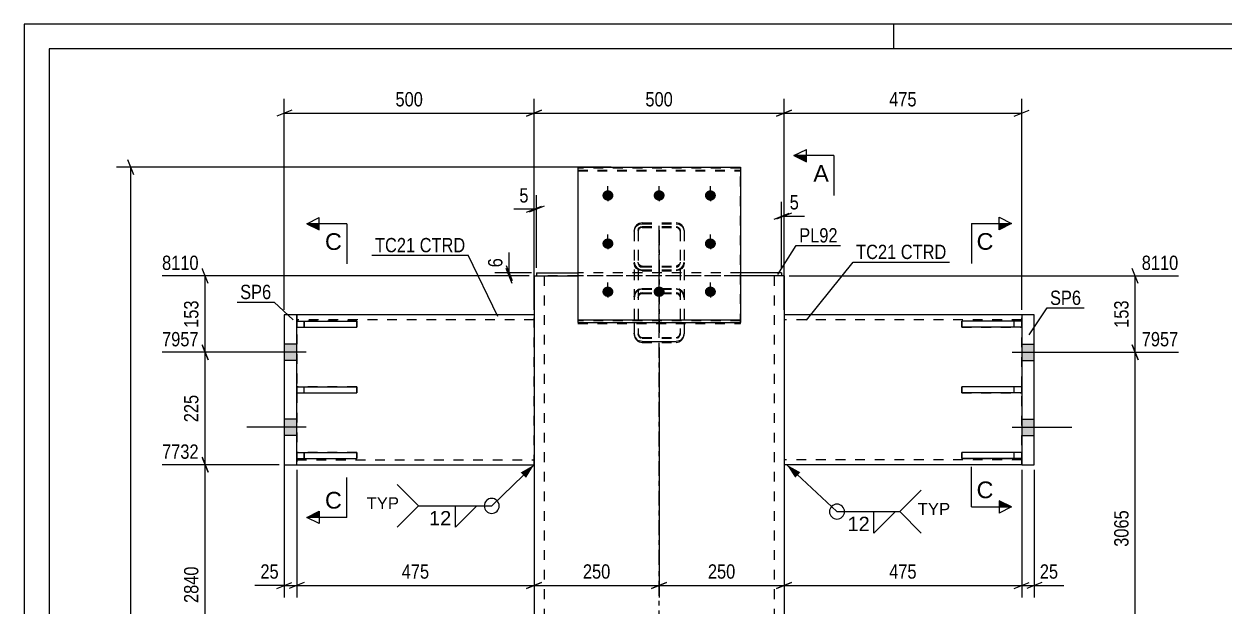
# Model space of a CAD drawing. Header units: millimetres. Extents: x -127 to 467, y -181 to 239.
# Drawn here: x -127 to 113.2, y 122.5 to 239.2 of the extents above; entities that cross this region are included whole.
import ezdxf

# ---------------------------------------------------------------- set-up
doc = ezdxf.new("R2010")
doc.units = ezdxf.units.MM
doc.linetypes.add('DXK_LINE_DOT2', pattern=[3.9198, 1.9599, -1.9599])
doc.linetypes.add('DXK_LINE_DOT3', pattern=[5.9187, 2.979, -0.9799, 0.9799, -0.9799])
doc.styles.add('Arial', font='arial.ttf', dxfattribs={"height": 0.2})
doc.styles.add('Arial Narrow', font='ARIALN.TTF', dxfattribs={"height": 0.2})

# ---------------------------------------------------------------- blocks, each defined once
blk = doc.blocks.new('Unknown-284876527-1134')
at = {"color": 5, "linetype": 'Continuous'}
for p, q in [((466.97, 239.2), (-127.03, 239.2)), ((-127.03, 239.2), (-127.03, -180.8)), ((46.97, 234.2), (46.97, 239.2)), ((461.97, 234.2), (-122.03, 234.2)), ((-122.03, 234.2), (-122.03, -175.8))]:
    blk.add_line(p, q, dxfattribs=at)
blk = doc.blocks.new('Part-284876527-2732 - 2658')
at = {"color": 2, "linetype": 'Continuous'}
for p, q in [((72.53, 181), (72.53, 151)), ((75.03, 181), (72.53, 181)), ((75.03, 151), (75.03, 181)), ((72.53, 151), (75.03, 151))]:
    blk.add_line(p, q, dxfattribs=at)
blk = doc.blocks.new('Part-284876527-2672 - 2658')
at = {"color": 7, "linetype": 'DXK_LINE_DOT3'}
for p, q in [((0, 131), (0, 198.78)), ((0, 36), (0, 130))]:
    blk.add_line(p, q, dxfattribs=at)
at = {"color": 2, "linetype": 'Continuous'}
for p, q in [((-25, 188.78), (-25, 131)), ((-25, 188.78), (-24.5, 188.78)), ((-22.82, 188.78), (-16.25, 188.78)), ((22.82, 188.78), (16.25, 188.78)), ((25, 188.78), (24.5, 188.78)), ((25, 188.78), (25, 131)), ((-25, 130), (-25, 36)), ((25, 130), (25, 36))]:
    blk.add_line(p, q, dxfattribs=at)
at = {"color": 7, "linetype": 'DXK_LINE_DOT2'}
for p, q in [((-24.5, 188.78), (-22.85, 188.78)), ((-23.83, 188.78), (-22.82, 188.78)), ((-23, 188.78), (-23, 131)), ((-22.85, 188.78), (-22.82, 188.78)), ((16.25, 188.78), (-16.25, 188.78)), ((24.5, 188.78), (22.41, 188.78)), ((23, 188.78), (23, 131)), ((-23, 130), (-23, 36)), ((23, 130), (23, 36))]:
    blk.add_line(p, q, dxfattribs=at)
blk = doc.blocks.new('Bolt-284876527-2674 - 2658')
at = {"linetype": 'Continuous'}
for points in [[(72.53, 175.15), (72.53, 171.85), (75.03, 171.85), (75.03, 175.15)], [(72.53, 175.15), (72.53, 171.85), (75.03, 171.85), (75.03, 175.15)], [(72.53, 160.15), (72.53, 156.85), (75.03, 156.85), (75.03, 160.15)], [(72.53, 160.15), (72.53, 156.85), (75.03, 156.85), (75.03, 160.15)]]:
    blk.add_hatch(color=1, dxfattribs=at).paths.add_polyline_path(points)
at = {"color": 1, "linetype": 'Continuous'}
for p, q in [((70.63, 173.5), (82.53, 173.5)), ((70.63, 173.5), (82.53, 173.5)), ((72.53, 175.15), (75.03, 175.15)), ((72.53, 175.15), (75.03, 175.15)), ((72.53, 171.85), (75.03, 171.85)), ((72.53, 171.85), (75.03, 171.85)), ((72.53, 160.15), (75.03, 160.15)), ((72.53, 160.15), (75.03, 160.15)), ((70.63, 158.5), (82.53, 158.5)), ((70.63, 158.5), (82.53, 158.5)), ((72.53, 156.85), (75.03, 156.85)), ((72.53, 156.85), (75.03, 156.85))]:
    blk.add_line(p, q, dxfattribs=at)
blk = doc.blocks.new('Bolt-284876527-2676 - 2658')
at = {"linetype": 'Continuous'}
for points in [[(-74.97, 175.15), (-74.97, 171.85), (-72.47, 171.85), (-72.47, 175.15)], [(-74.97, 175.15), (-74.97, 171.85), (-72.47, 171.85), (-72.47, 175.15)], [(-74.97, 160.15), (-74.97, 156.85), (-72.47, 156.85), (-72.47, 160.15)], [(-74.97, 160.15), (-74.97, 156.85), (-72.47, 156.85), (-72.47, 160.15)]]:
    blk.add_hatch(color=1, dxfattribs=at).paths.add_polyline_path(points)
at = {"color": 1, "linetype": 'Continuous'}
for p, q in [((-70.57, 173.5), (-82.47, 173.5)), ((-70.57, 173.5), (-82.47, 173.5)), ((-72.47, 175.15), (-74.97, 175.15)), ((-72.47, 175.15), (-74.97, 175.15)), ((-72.47, 171.85), (-74.97, 171.85)), ((-72.47, 171.85), (-74.97, 171.85)), ((-72.47, 160.15), (-74.97, 160.15)), ((-72.47, 160.15), (-74.97, 160.15)), ((-70.57, 158.5), (-82.47, 158.5)), ((-70.57, 158.5), (-82.47, 158.5)), ((-72.47, 156.85), (-74.97, 156.85)), ((-72.47, 156.85), (-74.97, 156.85))]:
    blk.add_line(p, q, dxfattribs=at)
blk = doc.blocks.new('Bolt-284876527-2677 - 2658')
at = {"color": 1, "linetype": 'DXK_LINE_DOT2'}
for p, q in [((-10.25, 205.7), (-10.25, 202.86)), ((0, 205.7), (0, 202.86)), ((10.25, 205.7), (10.25, 202.86)), ((-10.25, 196.07), (-10.25, 193.23)), ((10.25, 196.07), (10.25, 193.23)), ((-10.25, 186.44), (-10.25, 183.6)), ((0, 186.44), (0, 183.6)), ((10.25, 186.44), (10.25, 183.6))]:
    blk.add_line(p, q, dxfattribs=at)
blk = doc.blocks.new('Part-284876527-2806 - 2658')
at = {"color": 2, "linetype": 'Continuous'}
for p, q in [((-25, 181), (-72.47, 181)), ((-72.47, 151), (-25, 151))]:
    blk.add_line(p, q, dxfattribs=at)
at = {"color": 7, "linetype": 'DXK_LINE_DOT2'}
for p, q in [((-72.47, 181), (-72.47, 151)), ((-25, 151), (-25, 181)), ((-25, 180), (-72.47, 180)), ((-72.47, 152), (-25, 152))]:
    blk.add_line(p, q, dxfattribs=at)
blk = doc.blocks.new('Part-284876527-2695 - 2658')
at = {"color": 7, "linetype": 'DXK_LINE_DOT2'}
for p, q in [((-60.47, 179.76), (-72.47, 179.76)), ((-72.47, 179.76), (-72.47, 178.56)), ((-72.47, 178.56), (-60.47, 178.56)), ((-70.97, 179.76), (-70.97, 178.56)), ((-60.47, 178.56), (-60.47, 179.76))]:
    blk.add_line(p, q, dxfattribs=at)
blk = doc.blocks.new('Part-284876527-2696 - 2658')
at = {"color": 7, "linetype": 'DXK_LINE_DOT2'}
for p, q in [((-60.47, 166.61), (-72.47, 166.61)), ((-72.47, 166.61), (-72.47, 165.41)), ((-70.97, 165.41), (-70.97, 166.61)), ((-60.47, 165.41), (-60.47, 166.61)), ((-72.47, 165.41), (-60.47, 165.41))]:
    blk.add_line(p, q, dxfattribs=at)
blk = doc.blocks.new('Part-284876527-2697 - 2658')
at = {"color": 2, "linetype": 'Continuous'}
for p, q in [((-72.47, 179.76), (-60.47, 179.76)), ((-72.47, 179.76), (-72.47, 178.56)), ((-72.47, 178.56), (-60.47, 178.56)), ((-60.47, 179.76), (-60.47, 178.56))]:
    blk.add_line(p, q, dxfattribs=at)
at = {"color": 7, "linetype": 'DXK_LINE_DOT2'}
blk.add_line((-70.97, 178.56), (-70.97, 179.76), dxfattribs=at)
blk = doc.blocks.new('Part-284876527-2698 - 2658')
at = {"color": 2, "linetype": 'Continuous'}
for p, q in [((-72.47, 166.61), (-60.47, 166.61)), ((-72.47, 166.61), (-72.47, 165.41)), ((-60.47, 166.61), (-60.47, 165.41)), ((-72.47, 165.41), (-60.47, 165.41))]:
    blk.add_line(p, q, dxfattribs=at)
at = {"color": 7, "linetype": 'DXK_LINE_DOT2'}
blk.add_line((-70.97, 165.41), (-70.97, 166.61), dxfattribs=at)
blk = doc.blocks.new('Part-284876527-2827 - 2658')
at = {"color": 7, "linetype": 'DXK_LINE_DOT2'}
for p, q in [((-5, 197.73), (-4.88, 198.3)), ((-5, 197.73), (-5, 177.17)), ((-4.88, 198.3), (-4.53, 198.79)), ((-4.53, 198.79), (-4.01, 199.12)), ((-4.14, 198.01), (-4.2, 197.73)), ((-4.2, 197.73), (-4.2, 177.17)), ((-3.96, 198.26), (-4.14, 198.01)), ((-4.01, 199.12), (-3.4, 199.23)), ((-3.7, 198.42), (-3.96, 198.26)), ((-3.4, 198.48), (-3.7, 198.42)), ((-3.4, 199.23), (3.4, 199.23)), ((-3.4, 198.48), (3.4, 198.48)), ((3.4, 199.23), (4.02, 199.12)), ((3.71, 198.42), (3.4, 198.48)), ((3.97, 198.26), (3.71, 198.42)), ((4.14, 198.01), (3.97, 198.26)), ((4.02, 199.12), (4.53, 198.79)), ((4.2, 197.73), (4.14, 198.01)), ((4.2, 197.73), (4.2, 177.17)), ((4.53, 198.79), (4.88, 198.3)), ((4.88, 198.3), (5, 197.73)), ((5, 197.73), (5, 177.17)), ((-4.88, 190.76), (-5, 191.34)), ((-4.53, 190.27), (-4.88, 190.76)), ((-4.01, 189.95), (-4.53, 190.27)), ((-4.2, 191.34), (-4.14, 191.05)), ((-4.14, 191.05), (-3.96, 190.81)), ((-3.4, 189.83), (-4.01, 189.95)), ((-3.96, 190.81), (-3.7, 190.64)), ((-3.7, 190.64), (-3.4, 190.59)), ((-3.4, 190.59), (3.4, 190.59)), ((-3.4, 189.83), (3.4, 189.83)), ((3.4, 190.59), (3.71, 190.64)), ((4.02, 189.95), (3.4, 189.83)), ((3.71, 190.64), (3.97, 190.81)), ((3.97, 190.81), (4.14, 191.05)), ((4.53, 190.27), (4.02, 189.95)), ((4.14, 191.05), (4.2, 191.34)), ((4.88, 190.76), (4.53, 190.27)), ((5, 191.34), (4.88, 190.76)), ((-4.88, 185.06), (-5, 184.41)), ((-3.4, 186.11), (-4.01, 185.98)), ((-3.7, 185.19), (-3.4, 185.26)), ((-3.4, 186.11), (3.4, 186.11)), ((-3.4, 185.26), (3.4, 185.26)), ((3.97, 185.99), (3.4, 186.11)), ((3.4, 185.26), (3.71, 185.19)), ((4.02, 185.98), (3.97, 185.99)), ((5, 184.41), (4.88, 185.06)), ((-4.2, 184.41), (-4.14, 184.73)), ((4.14, 184.73), (4.2, 184.41)), ((-5, 177.17), (-4.88, 176.52)), ((-4.14, 176.85), (-4.2, 177.17)), ((-4.01, 175.6), (-3.4, 175.47)), ((-3.4, 176.32), (-3.7, 176.39)), ((-3.4, 176.32), (3.4, 176.32)), ((-3.4, 175.47), (3.4, 175.47)), ((3.71, 176.39), (3.4, 176.32)), ((3.4, 175.47), (4.02, 175.6)), ((4.2, 177.17), (4.14, 176.85)), ((4.88, 176.52), (5, 177.17))]:
    blk.add_line(p, q, dxfattribs=at)
at = {"color": 7, "linetype": 'DXK_LINE_DOT3'}
blk.add_line((0, 197.95), (0, 177.37), dxfattribs=at)
at = {"color": 7, "linetype": 'DXK_LINE_DOT2'}
for centre, radius, start, end in [((-3.33, 184.47), 1.65, 114.32, 159.2417), ((-3.36, 184.44), 0.827, 114.32, 159.2417), ((3.37, 184.44), 0.827, 20.7583, 65.68), ((3.33, 184.47), 1.65, 20.7583, 65.68), ((-3.33, 177.11), 1.65, 200.7583, 245.68), ((-3.36, 177.14), 0.827, 200.7583, 245.68), ((3.37, 177.14), 0.827, 294.32, 339.2417), ((3.33, 177.11), 1.65, 294.32, 339.2417)]:
    blk.add_arc(centre, radius, start, end, dxfattribs=at)
blk = doc.blocks.new('Part-284876527-2700 - 2658')
at = {"color": 7, "linetype": 'DXK_LINE_DOT2'}
for p, q in [((16.25, 210.35), (-16.25, 210.35)), ((-16.25, 210.35), (-16.25, 179.26)), ((-16.25, 209.8), (16.25, 209.8)), ((16.25, 179.26), (16.25, 210.35)), ((16.25, 179.81), (-16.25, 179.81)), ((-16.25, 179.26), (16.25, 179.26))]:
    blk.add_line(p, q, dxfattribs=at)
blk = doc.blocks.new('Part-284876527-2702 - 2658')
at = {"color": 7, "linetype": 'DXK_LINE_DOT2'}
for p, q in [((-3.4, 199.4), (-4.01, 199.29)), ((-3.4, 199.4), (3.4, 199.4)), ((4.02, 199.29), (3.4, 199.4)), ((-4.88, 198.48), (-5, 197.9)), ((-5, 197.9), (-5, 179.44)), ((-4.53, 198.96), (-4.88, 198.48)), ((-4.01, 199.29), (-4.53, 198.96)), ((-4.2, 197.9), (-4.14, 198.19)), ((-4.2, 197.9), (-4.2, 177.35)), ((-4.14, 198.19), (-3.96, 198.43)), ((-3.96, 198.43), (-3.7, 198.6)), ((-3.7, 198.6), (-3.4, 198.65)), ((-3.4, 198.65), (3.4, 198.65)), ((3.4, 198.65), (3.71, 198.6)), ((3.71, 198.6), (3.97, 198.43)), ((3.97, 198.43), (4.14, 198.19)), ((4.53, 198.96), (4.02, 199.29)), ((4.14, 198.19), (4.2, 197.9)), ((4.2, 197.9), (4.2, 177.35)), ((4.88, 198.48), (4.53, 198.96)), ((5, 197.9), (4.88, 198.48)), ((5, 197.9), (5, 179.44)), ((-5, 191.51), (-4.88, 190.94)), ((-4.88, 190.94), (-4.53, 190.45)), ((-4.53, 190.45), (-4.01, 190.12)), ((-4.14, 191.22), (-4.2, 191.51)), ((-3.96, 190.98), (-4.14, 191.22)), ((-4.01, 190.12), (-3.4, 190.01)), ((-3.7, 190.82), (-3.96, 190.98)), ((-3.4, 190.76), (-3.7, 190.82)), ((-3.4, 190.76), (3.4, 190.76)), ((-3.4, 190.01), (3.4, 190.01)), ((3.71, 190.82), (3.4, 190.76)), ((3.4, 190.01), (4.02, 190.12)), ((3.97, 190.98), (3.71, 190.82)), ((4.14, 191.22), (3.97, 190.98)), ((4.02, 190.12), (4.53, 190.45)), ((4.2, 191.51), (4.14, 191.22)), ((4.53, 190.45), (4.88, 190.94)), ((4.88, 190.94), (5, 191.51)), ((-5, 184.58), (-4.88, 185.23)), ((-4.01, 186.15), (-3.4, 186.28)), ((-3.4, 185.43), (-3.7, 185.37)), ((-3.4, 186.28), (3.4, 186.28)), ((-3.4, 185.43), (3.4, 185.43)), ((3.4, 186.28), (4.02, 186.15)), ((3.71, 185.37), (3.4, 185.43)), ((4.88, 185.23), (5, 184.58)), ((-4.14, 184.91), (-4.2, 184.58)), ((4.2, 184.58), (4.14, 184.91)), ((-4.2, 177.35), (-4.14, 177.02)), ((-3.7, 176.56), (-3.4, 176.49)), ((-3.4, 176.49), (3.4, 176.49)), ((3.4, 176.49), (3.71, 176.56)), ((4.14, 177.02), (4.2, 177.35))]:
    blk.add_line(p, q, dxfattribs=at)
at = {"color": 7, "linetype": 'DXK_LINE_DOT3'}
blk.add_line((0, 177.54), (0, 198.13), dxfattribs=at)
at = {"color": 2, "linetype": 'Continuous'}
for p, q in [((-5, 179.44), (-5, 177.35)), ((5, 179.44), (5, 177.35)), ((-4.88, 176.69), (-5, 177.35)), ((-3.4, 175.64), (-4.01, 175.77)), ((-3.4, 175.64), (3.4, 175.64)), ((4.02, 175.77), (3.4, 175.64)), ((5, 177.35), (4.88, 176.69))]:
    blk.add_line(p, q, dxfattribs=at)
at = {"color": 7, "linetype": 'DXK_LINE_DOT2'}
for centre, radius, start, end in [((-3.33, 184.65), 1.65, 114.32, 159.2417), ((-3.36, 184.61), 0.827, 114.32, 159.2417), ((3.37, 184.61), 0.827, 20.7583, 65.68), ((3.33, 184.65), 1.65, 20.7583, 65.68), ((-3.36, 177.31), 0.827, 200.7583, 245.68), ((3.37, 177.31), 0.827, 294.32, 339.2417)]:
    blk.add_arc(centre, radius, start, end, dxfattribs=at)
at = {"color": 2, "linetype": 'Continuous'}
for centre, start, end in [((-3.33, 177.28), 200.7583, 245.68), ((3.33, 177.28), 294.32, 339.2417)]:
    blk.add_arc(centre, 1.65, start, end, dxfattribs=at)
blk = doc.blocks.new('Part-284876527-2707 - 2658')
at = {"color": 2, "linetype": 'Continuous'}
for p, q in [((-24.5, 189.38), (-16.25, 189.38)), ((-24.5, 189.38), (-24.5, 188.78)), ((-24.5, 188.78), (-22.82, 188.78)), ((24.5, 189.38), (16.25, 189.38)), ((24.5, 188.78), (22.82, 188.78)), ((24.5, 189.38), (24.5, 188.78))]:
    blk.add_line(p, q, dxfattribs=at)
at = {"color": 7, "linetype": 'DXK_LINE_DOT2'}
for p, q in [((22.82, 188.78), (-22.82, 188.78)), ((16.25, 189.38), (-16.25, 189.38))]:
    blk.add_line(p, q, dxfattribs=at)
blk = doc.blocks.new('Part-284876527-2713 - 2658')
at = {"color": 7, "linetype": 'DXK_LINE_DOT2'}
for p, q in [((-60.47, 153.46), (-72.47, 153.46)), ((-72.47, 153.46), (-72.47, 152.26)), ((-72.47, 152.26), (-60.47, 152.26)), ((-70.97, 153.46), (-70.97, 152.26)), ((-60.47, 152.26), (-60.47, 153.46))]:
    blk.add_line(p, q, dxfattribs=at)
blk = doc.blocks.new('Part-284876527-2844 - 2658')
at = {"color": 2, "linetype": 'Continuous'}
for p, q in [((60.53, 165.41), (60.53, 166.61)), ((72.53, 166.61), (60.53, 166.61)), ((72.53, 166.61), (72.53, 165.41)), ((72.53, 165.41), (60.53, 165.41))]:
    blk.add_line(p, q, dxfattribs=at)
at = {"color": 7, "linetype": 'DXK_LINE_DOT2'}
for p, q in [((71.03, 165.41), (71.03, 166.61)), ((72.53, 166.61), (72.53, 166.61)), ((72.53, 166.61), (72.53, 166.61)), ((72.53, 165.41), (72.53, 165.41)), ((72.53, 165.41), (72.53, 165.41))]:
    blk.add_line(p, q, dxfattribs=at)
blk = doc.blocks.new('Part-284876527-2716 - 2658')
at = {"color": 2, "linetype": 'Continuous'}
for p, q in [((-72.47, 153.46), (-60.47, 153.46)), ((-72.47, 153.46), (-72.47, 152.26)), ((-72.47, 152.26), (-60.47, 152.26)), ((-60.47, 153.46), (-60.47, 152.26))]:
    blk.add_line(p, q, dxfattribs=at)
at = {"color": 7, "linetype": 'DXK_LINE_DOT2'}
blk.add_line((-70.97, 152.26), (-70.97, 153.46), dxfattribs=at)
blk = doc.blocks.new('Part-284876527-2722 - 2658')
at = {"color": 2, "linetype": 'Continuous'}
for p, q in [((-74.97, 181), (-74.97, 151)), ((-72.47, 181), (-74.97, 181)), ((-72.47, 151), (-72.47, 181)), ((-74.97, 151), (-72.47, 151))]:
    blk.add_line(p, q, dxfattribs=at)
blk = doc.blocks.new('Part-284876527-2794 - 2658')
at = {"color": 2, "linetype": 'Continuous'}
for p, q in [((72.53, 181), (25, 181)), ((72.53, 151), (25, 151))]:
    blk.add_line(p, q, dxfattribs=at)
at = {"color": 7, "linetype": 'DXK_LINE_DOT2'}
for p, q in [((25, 181), (25, 151)), ((72.53, 151), (72.53, 181)), ((72.53, 180), (25, 180)), ((72.53, 152), (25, 152))]:
    blk.add_line(p, q, dxfattribs=at)
blk = doc.blocks.new('Part-284876527-2839 - 2658')
at = {"color": 2, "linetype": 'Continuous'}
for p, q in [((-16.25, 210.52), (16.25, 210.52)), ((-16.25, 210.52), (-16.25, 179.44)), ((16.25, 210.52), (16.25, 179.44)), ((-16.25, 179.98), (16.25, 179.98)), ((-16.25, 179.44), (16.25, 179.44))]:
    blk.add_line(p, q, dxfattribs=at)
at = {"color": 7, "linetype": 'DXK_LINE_DOT2'}
blk.add_line((-16.25, 209.98), (16.25, 209.98), dxfattribs=at)
blk = doc.blocks.new('Bolt-284876527-2840 - 2658')
at = {"linetype": 'Continuous'}
for points in [[(-10.25, 203.85), (-10.48, 203.87), (-10.69, 203.94), (-10.89, 204.05), (-11.06, 204.19), (-11.2, 204.37), (-11.29, 204.57), (-11.34, 204.78), (-11.34, 204.99), (-11.29, 205.2), (-11.2, 205.4), (-11.06, 205.58), (-10.89, 205.72), (-10.69, 205.83), (-10.48, 205.9), (-10.25, 205.92), (-10.02, 205.9), (-9.8, 205.83), (-9.6, 205.72), (-9.43, 205.58), (-9.29, 205.4), (-9.2, 205.2), (-9.15, 204.99), (-9.15, 204.78), (-9.2, 204.57), (-9.29, 204.37), (-9.43, 204.19), (-9.6, 204.05), (-9.8, 203.94), (-10.02, 203.87)], [(0, 203.85), (-0.23, 203.87), (-0.44, 203.94), (-0.64, 204.05), (-0.81, 204.19), (-0.95, 204.37), (-1.04, 204.57), (-1.09, 204.78), (-1.09, 204.99), (-1.04, 205.2), (-0.95, 205.4), (-0.81, 205.58), (-0.64, 205.72), (-0.44, 205.83), (-0.23, 205.9), (0, 205.92), (0.23, 205.9), (0.45, 205.83), (0.65, 205.72), (0.82, 205.58), (0.96, 205.4), (1.05, 205.2), (1.1, 204.99), (1.1, 204.78), (1.05, 204.57), (0.96, 204.37), (0.82, 204.19), (0.65, 204.05), (0.45, 203.94), (0.23, 203.87)], [(10.25, 203.85), (10.02, 203.87), (9.81, 203.94), (9.61, 204.05), (9.44, 204.19), (9.3, 204.37), (9.21, 204.57), (9.16, 204.78), (9.16, 204.99), (9.21, 205.2), (9.3, 205.4), (9.44, 205.58), (9.61, 205.72), (9.81, 205.83), (10.02, 205.9), (10.25, 205.92), (10.48, 205.9), (10.7, 205.83), (10.9, 205.72), (11.07, 205.58), (11.21, 205.4), (11.3, 205.2), (11.35, 204.99), (11.35, 204.78), (11.3, 204.57), (11.21, 204.37), (11.07, 204.19), (10.9, 204.05), (10.7, 203.94), (10.48, 203.87)], [(-10.25, 194.22), (-10.48, 194.24), (-10.69, 194.31), (-10.89, 194.42), (-11.06, 194.56), (-11.2, 194.74), (-11.29, 194.93), (-11.34, 195.15), (-11.34, 195.36), (-11.29, 195.57), (-11.2, 195.77), (-11.06, 195.94), (-10.89, 196.09), (-10.69, 196.2), (-10.48, 196.26), (-10.25, 196.29), (-10.02, 196.26), (-9.8, 196.2), (-9.6, 196.09), (-9.43, 195.94), (-9.29, 195.77), (-9.2, 195.57), (-9.15, 195.36), (-9.15, 195.15), (-9.2, 194.93), (-9.29, 194.74), (-9.43, 194.56), (-9.6, 194.42), (-9.8, 194.31), (-10.02, 194.24)], [(10.25, 194.22), (10.02, 194.24), (9.81, 194.31), (9.61, 194.42), (9.44, 194.56), (9.3, 194.74), (9.21, 194.93), (9.16, 195.15), (9.16, 195.36), (9.21, 195.57), (9.3, 195.77), (9.44, 195.94), (9.61, 196.09), (9.81, 196.2), (10.02, 196.26), (10.25, 196.29), (10.48, 196.26), (10.7, 196.2), (10.9, 196.09), (11.07, 195.94), (11.21, 195.77), (11.3, 195.57), (11.35, 195.36), (11.35, 195.15), (11.3, 194.93), (11.21, 194.74), (11.07, 194.56), (10.9, 194.42), (10.7, 194.31), (10.48, 194.24)], [(-10.25, 184.59), (-10.48, 184.61), (-10.69, 184.68), (-10.89, 184.79), (-11.06, 184.93), (-11.2, 185.1), (-11.29, 185.3), (-11.34, 185.51), (-11.34, 185.73), (-11.29, 185.94), (-11.2, 186.14), (-11.06, 186.31), (-10.89, 186.46), (-10.69, 186.57), (-10.48, 186.63), (-10.25, 186.66), (-10.02, 186.63), (-9.8, 186.57), (-9.6, 186.46), (-9.43, 186.31), (-9.29, 186.14), (-9.2, 185.94), (-9.15, 185.73), (-9.15, 185.51), (-9.2, 185.3), (-9.29, 185.1), (-9.43, 184.93), (-9.6, 184.79), (-9.8, 184.68), (-10.02, 184.61)], [(0, 184.59), (-0.23, 184.61), (-0.44, 184.68), (-0.64, 184.79), (-0.81, 184.93), (-0.95, 185.1), (-1.04, 185.3), (-1.09, 185.51), (-1.09, 185.73), (-1.04, 185.94), (-0.95, 186.14), (-0.81, 186.31), (-0.64, 186.46), (-0.44, 186.57), (-0.23, 186.63), (0, 186.66), (0.23, 186.63), (0.45, 186.57), (0.65, 186.46), (0.82, 186.31), (0.96, 186.14), (1.05, 185.94), (1.1, 185.73), (1.1, 185.51), (1.05, 185.3), (0.96, 185.1), (0.82, 184.93), (0.65, 184.79), (0.45, 184.68), (0.23, 184.61)], [(10.25, 184.59), (10.02, 184.61), (9.81, 184.68), (9.61, 184.79), (9.44, 184.93), (9.3, 185.1), (9.21, 185.3), (9.16, 185.51), (9.16, 185.73), (9.21, 185.94), (9.3, 186.14), (9.44, 186.31), (9.61, 186.46), (9.81, 186.57), (10.02, 186.63), (10.25, 186.66), (10.48, 186.63), (10.7, 186.57), (10.9, 186.46), (11.07, 186.31), (11.21, 186.14), (11.3, 185.94), (11.35, 185.73), (11.35, 185.51), (11.3, 185.3), (11.21, 185.1), (11.07, 184.93), (10.9, 184.79), (10.7, 184.68), (10.48, 184.61)]]:
    blk.add_hatch(color=1, dxfattribs=at).paths.add_polyline_path(points)
at = {"color": 1, "linetype": 'Continuous'}
for p, q in [((-10.25, 203.89), (-10.25, 206.73)), ((0, 203.89), (0, 206.73)), ((10.25, 203.89), (10.25, 206.73)), ((-10.25, 194.26), (-10.25, 197.1)), ((10.25, 194.26), (10.25, 197.1)), ((-10.25, 184.63), (-10.25, 187.47)), ((0, 184.63), (0, 187.47)), ((10.25, 184.63), (10.25, 187.47))]:
    blk.add_line(p, q, dxfattribs=at)
blk = doc.blocks.new('Part-284876527-2841 - 2658')
at = {"color": 7, "linetype": 'DXK_LINE_DOT2'}
for p, q in [((72.53, 166.61), (60.53, 166.61)), ((60.53, 166.61), (60.53, 165.41)), ((71.03, 165.41), (71.03, 166.61)), ((72.53, 165.41), (72.53, 166.61)), ((60.53, 165.41), (72.53, 165.41))]:
    blk.add_line(p, q, dxfattribs=at)
blk = doc.blocks.new('Part-284876527-2842 - 2658')
at = {"color": 7, "linetype": 'DXK_LINE_DOT2'}
for p, q in [((72.53, 179.76), (60.53, 179.76)), ((60.53, 179.76), (60.53, 178.56)), ((60.53, 178.56), (72.53, 178.56)), ((71.03, 178.56), (71.03, 179.76)), ((72.53, 178.56), (72.53, 179.76))]:
    blk.add_line(p, q, dxfattribs=at)
blk = doc.blocks.new('Part-284876527-2843 - 2658')
at = {"color": 7, "linetype": 'DXK_LINE_DOT2'}
for p, q in [((72.53, 153.46), (60.53, 153.46)), ((60.53, 153.46), (60.53, 152.26)), ((60.53, 152.26), (72.53, 152.26)), ((71.03, 152.26), (71.03, 153.46)), ((72.53, 152.26), (72.53, 153.46))]:
    blk.add_line(p, q, dxfattribs=at)
blk = doc.blocks.new('Part-284876527-2845 - 2658')
at = {"color": 2, "linetype": 'Continuous'}
for p, q in [((60.53, 178.56), (60.53, 179.76)), ((72.53, 179.76), (60.53, 179.76)), ((72.53, 178.56), (60.53, 178.56)), ((72.53, 179.76), (72.53, 178.56))]:
    blk.add_line(p, q, dxfattribs=at)
at = {"color": 7, "linetype": 'DXK_LINE_DOT2'}
for p, q in [((71.03, 178.56), (71.03, 179.76)), ((72.53, 179.76), (72.53, 179.76)), ((72.53, 179.76), (72.53, 179.76)), ((72.53, 178.56), (72.53, 178.56)), ((72.53, 178.56), (72.53, 178.56))]:
    blk.add_line(p, q, dxfattribs=at)
blk = doc.blocks.new('Part-284876527-2846 - 2658')
at = {"color": 2, "linetype": 'Continuous'}
for p, q in [((60.53, 152.26), (60.53, 153.46)), ((72.53, 153.46), (60.53, 153.46)), ((72.53, 152.26), (60.53, 152.26)), ((72.53, 153.46), (72.53, 152.26))]:
    blk.add_line(p, q, dxfattribs=at)
at = {"color": 7, "linetype": 'DXK_LINE_DOT2'}
for p, q in [((71.03, 152.26), (71.03, 153.46)), ((72.53, 153.46), (72.53, 153.46)), ((72.53, 153.46), (72.53, 153.46)), ((72.53, 152.26), (72.53, 152.26)), ((72.53, 152.26), (72.53, 152.26))]:
    blk.add_line(p, q, dxfattribs=at)
blk = doc.blocks.new('StraightDimension-284876527-3059 - 2658')
at = {"color": 7, "linetype": 'Continuous'}
for p, q in [((-25, 189.78), (-25, 204.98)), ((-24.5, 190.38), (-24.5, 204.98)), ((-26.5, 201.53), (-23.5, 202.73)), ((-23, 202.73), (-26, 201.53)), ((-25, 202.13), (-24.5, 202.13))]:
    blk.add_line(p, q, dxfattribs=at)
at = {"color": 0}
blk.add_wipeout([(-25.53, 202.88), (-25.53, 207.08), (-28.55, 207.08), (-28.55, 202.88)], dxfattribs=at)
at = {"color": 7, "linetype": 'Continuous'}
blk.add_line((-25, 202.13), (-29.08, 202.13), dxfattribs=at)
blk.add_line((-25, 202.13), (-29.08, 202.13), dxfattribs=at)
at = {"color": 3, "style": 'Arial Narrow'}
blk.add_text('5', height=2.86, dxfattribs=at).set_placement((-27.95, 203.48))
blk = doc.blocks.new('StraightDimension-284876527-2860 - 2658')
at = {"color": 7, "linetype": 'Continuous'}
for p, q in [((-105.1, 209.02), (-106.3, 212.02)), ((-9.61, 210.52), (-108.55, 210.52)), ((-105.7, -2.5), (-105.7, 210.52))]:
    blk.add_line(p, q, dxfattribs=at)
blk = doc.blocks.new('StraightDimension-284876527-2867 - 2658')
at = {"color": 7, "linetype": 'Continuous'}
for p, q in [((-30.6, 190.88), (-29.4, 187.88)), ((-29.4, 187.28), (-30.6, 190.28)), ((-25.5, 189.38), (-32.85, 189.38)), ((-26, 188.78), (-32.85, 188.78)), ((-30, 188.78), (-30, 189.38))]:
    blk.add_line(p, q, dxfattribs=at)
at = {"color": 0}
blk.add_wipeout([(-30.75, 192.94), (-34.95, 192.94), (-34.95, 189.91), (-30.75, 189.91)], dxfattribs=at)
at = {"color": 7, "linetype": 'Continuous'}
blk.add_line((-30, 189.38), (-30, 193.46), dxfattribs=at)
blk.add_line((-30, 189.38), (-30, 193.46), dxfattribs=at)
at = {"color": 3, "style": 'Arial Narrow'}
blk.add_text('6', height=2.86, rotation=90.0002, dxfattribs=at).set_placement((-31.35, 190.51))
blk = doc.blocks.new('StraightDimension-284876527-2891 - 2658')
at = {"color": 7, "linetype": 'Continuous'}
for p, q in [((95.84, 187.28), (94.64, 190.28)), ((26, 188.78), (103.86, 188.78)), ((95.24, 173.5), (95.24, 188.78)), ((79.99, 173.5), (103.86, 173.5)), ((94.64, 175), (95.84, 172))]:
    blk.add_line(p, q, dxfattribs=at)
at = {"color": 0, "linetype": 'Continuous'}
blk.add_wipeout([(104.46, 189.38), (104.46, 193.58), (95.94, 193.58), (95.94, 189.38)], dxfattribs=at)
at = {"color": 0}
blk.add_wipeout([(94.49, 184.49), (90.29, 184.49), (90.29, 177.8), (94.49, 177.8)], dxfattribs=at)
at = {"color": 3, "linetype": 'Continuous', "style": 'Arial Narrow'}
blk.add_text('8110', height=2.863, dxfattribs=at).set_placement((96.54, 189.98))
at = {"color": 3, "style": 'Arial Narrow'}
blk.add_text('153', height=2.863, rotation=90.0002, dxfattribs=at).set_placement((93.89, 178.4))
blk = doc.blocks.new('StraightDimension-284876527-2900 - 2658')
at = {"color": 7, "linetype": 'Continuous'}
for p, q in [((79.99, 173.5), (103.86, 173.5)), ((95.84, 172), (94.64, 175)), ((95.24, 103), (95.24, 173.5)), ((94.64, 104.5), (95.84, 101.5)), ((79.99, 103), (103.86, 103))]:
    blk.add_line(p, q, dxfattribs=at)
at = {"color": 0, "linetype": 'Continuous'}
blk.add_wipeout([(104.46, 174.1), (104.46, 178.3), (95.94, 178.3), (95.94, 174.1)], dxfattribs=at)
at = {"color": 0}
blk.add_wipeout([(94.49, 142.51), (90.29, 142.51), (90.29, 133.99), (94.49, 133.99)], dxfattribs=at)
at = {"color": 3, "linetype": 'Continuous', "style": 'Arial Narrow'}
blk.add_text('7957', height=2.863, dxfattribs=at).set_placement((96.54, 174.7))
at = {"color": 3, "style": 'Arial Narrow'}
blk.add_text('3065', height=2.863, rotation=90.0002, dxfattribs=at).set_placement((93.89, 134.59))
blk = doc.blocks.new('StraightDimension-284876527-2910 - 2658')
at = {"color": 7, "linetype": 'Continuous'}
for p, q in [((-90.21, 187.28), (-91.41, 190.28)), ((-26, 188.78), (-99.42, 188.78)), ((-90.81, 173.5), (-90.81, 188.78)), ((-80.97, 173.5), (-99.42, 173.5)), ((-91.41, 175), (-90.21, 172))]:
    blk.add_line(p, q, dxfattribs=at)
at = {"color": 0, "linetype": 'Continuous'}
blk.add_wipeout([(-91.51, 189.38), (-91.51, 193.58), (-100.02, 193.58), (-100.02, 189.38)], dxfattribs=at)
at = {"color": 0}
blk.add_wipeout([(-91.56, 184.49), (-95.76, 184.49), (-95.76, 177.8), (-91.56, 177.8)], dxfattribs=at)
at = {"color": 3, "linetype": 'Continuous', "style": 'Arial Narrow'}
blk.add_text('8110', height=2.863, dxfattribs=at).set_placement((-99.42, 189.98))
at = {"color": 3, "style": 'Arial Narrow'}
blk.add_text('153', height=2.863, rotation=90.0002, dxfattribs=at).set_placement((-92.16, 178.4))
blk = doc.blocks.new('StraightDimension-284876527-2919 - 2658')
at = {"color": 7, "linetype": 'Continuous'}
for p, q in [((-80.97, 173.5), (-99.42, 173.5)), ((-90.21, 172), (-91.41, 175)), ((-90.81, 151), (-90.81, 173.5)), ((-91.41, 152.5), (-90.21, 149.5)), ((-75.97, 151), (-99.42, 151))]:
    blk.add_line(p, q, dxfattribs=at)
at = {"color": 0, "linetype": 'Continuous'}
blk.add_wipeout([(-91.51, 174.1), (-91.51, 178.3), (-100.02, 178.3), (-100.02, 174.1)], dxfattribs=at)
at = {"color": 0}
blk.add_wipeout([(-91.56, 165.59), (-95.76, 165.59), (-95.76, 158.91), (-91.56, 158.91)], dxfattribs=at)
at = {"color": 3, "linetype": 'Continuous', "style": 'Arial Narrow'}
blk.add_text('7957', height=2.863, dxfattribs=at).set_placement((-99.42, 174.7))
at = {"color": 3, "style": 'Arial Narrow'}
blk.add_text('225', height=2.863, rotation=90.0002, dxfattribs=at).set_placement((-92.16, 159.51))
blk = doc.blocks.new('StraightDimension-284876527-2928 - 2658')
at = {"color": 7, "linetype": 'Continuous'}
for p, q in [((-90.21, 149.5), (-91.41, 152.5)), ((-75.97, 151), (-99.42, 151)), ((-90.81, 103), (-90.81, 151)), ((-91.41, 104.5), (-90.21, 101.5)), ((-80.97, 103), (-99.42, 103))]:
    blk.add_line(p, q, dxfattribs=at)
at = {"color": 0, "linetype": 'Continuous'}
blk.add_wipeout([(-91.51, 151.6), (-91.51, 155.8), (-100.02, 155.8), (-100.02, 151.6)], dxfattribs=at)
at = {"color": 0}
blk.add_wipeout([(-91.56, 131.26), (-95.76, 131.26), (-95.76, 122.74), (-91.56, 122.74)], dxfattribs=at)
at = {"color": 3, "linetype": 'Continuous', "style": 'Arial Narrow'}
blk.add_text('7732', height=2.863, dxfattribs=at).set_placement((-99.42, 152.2))
at = {"color": 3, "style": 'Arial Narrow'}
blk.add_text('2840', height=2.863, rotation=90.0002, dxfattribs=at).set_placement((-92.16, 123.34))
blk = doc.blocks.new('StraightDimension-284876527-3181 - 2658')
at = {"color": 7, "linetype": 'Continuous'}
for p, q in [((25, 150), (25, 124.46)), ((72.53, 150), (72.53, 124.46)), ((26.5, 127.46), (23.5, 126.26)), ((71.03, 126.26), (74.03, 127.46)), ((25, 126.86), (72.53, 126.86))]:
    blk.add_line(p, q, dxfattribs=at)
at = {"color": 0}
blk.add_wipeout([(52.11, 127.61), (52.11, 131.81), (45.42, 131.81), (45.42, 127.61)], dxfattribs=at)
at = {"color": 3, "style": 'Arial Narrow'}
blk.add_text('475', height=2.863, dxfattribs=at).set_placement((46.02, 128.21))
blk = doc.blocks.new('StraightDimension-284876527-3018 - 2658')
at = {"color": 7, "linetype": 'Continuous'}
for p, q in [((25, 182), (25, 224.21)), ((72.53, 182), (72.53, 224.21)), ((26.5, 221.96), (23.5, 220.76)), ((25, 221.36), (72.53, 221.36)), ((71.03, 220.76), (74.03, 221.96))]:
    blk.add_line(p, q, dxfattribs=at)
at = {"color": 0}
blk.add_wipeout([(52.11, 222.11), (52.11, 226.31), (45.42, 226.31), (45.42, 222.11)], dxfattribs=at)
at = {"color": 3, "style": 'Arial Narrow'}
blk.add_text('475', height=2.863, dxfattribs=at).set_placement((46.02, 222.71))
blk = doc.blocks.new('StraightDimension-284876527-3029 - 2658')
at = {"color": 7, "linetype": 'Continuous'}
for p, q in [((-25, 182), (-25, 224.21)), ((25, 182), (25, 224.21)), ((-23.5, 221.96), (-26.5, 220.76)), ((-25, 221.36), (25, 221.36)), ((23.5, 220.76), (26.5, 221.96))]:
    blk.add_line(p, q, dxfattribs=at)
at = {"color": 0}
blk.add_wipeout([(3.34, 222.11), (3.34, 226.31), (-3.34, 226.31), (-3.34, 222.11)], dxfattribs=at)
at = {"color": 3, "style": 'Arial Narrow'}
blk.add_text('500', height=2.863, dxfattribs=at).set_placement((-2.74, 222.71))
blk = doc.blocks.new('StraightDimension-284876527-3045 - 2658')
at = {"color": 7, "linetype": 'Continuous'}
for p, q in [((-74.97, 182), (-74.97, 224.21)), ((-25, 182), (-25, 224.21)), ((-73.47, 221.96), (-76.47, 220.76)), ((-74.97, 221.36), (-25, 221.36)), ((-26.5, 220.76), (-23.5, 221.96))]:
    blk.add_line(p, q, dxfattribs=at)
at = {"color": 0}
blk.add_wipeout([(-46.64, 222.11), (-46.64, 226.31), (-53.33, 226.31), (-53.33, 222.11)], dxfattribs=at)
at = {"color": 3, "style": 'Arial Narrow'}
blk.add_text('500', height=2.863, dxfattribs=at).set_placement((-52.73, 222.71))
blk = doc.blocks.new('StraightDimension-284876527-3175 - 2658')
at = {"color": 7, "linetype": 'Continuous'}
for p, q in [((72.53, 150), (72.53, 124.46)), ((75.03, 150), (75.03, 124.46)), ((71.03, 126.26), (74.03, 127.46)), ((76.53, 127.46), (73.53, 126.26)), ((72.53, 126.86), (75.03, 126.86))]:
    blk.add_line(p, q, dxfattribs=at)
at = {"color": 0}
blk.add_wipeout([(80.41, 127.61), (80.41, 131.81), (75.55, 131.81), (75.55, 127.61)], dxfattribs=at)
at = {"color": 7, "linetype": 'Continuous'}
blk.add_line((75.03, 126.86), (80.94, 126.86), dxfattribs=at)
blk.add_line((75.03, 126.86), (80.94, 126.86), dxfattribs=at)
at = {"color": 3, "style": 'Arial Narrow'}
blk.add_text('25', height=2.863, dxfattribs=at).set_placement((76.15, 128.21))
blk = doc.blocks.new('StraightDimension-284876527-3070 - 2658')
at = {"color": 7, "linetype": 'Continuous'}
for p, q in [((24.5, 190.38), (24.5, 203.59)), ((25, 189.78), (25, 203.59)), ((23, 200.14), (26, 201.34)), ((26.5, 201.34), (23.5, 200.14)), ((24.5, 200.74), (25, 200.74))]:
    blk.add_line(p, q, dxfattribs=at)
at = {"color": 0}
blk.add_wipeout([(28.55, 201.49), (28.55, 205.69), (25.52, 205.69), (25.52, 201.49)], dxfattribs=at)
at = {"color": 7, "linetype": 'Continuous'}
blk.add_line((25, 200.74), (29.08, 200.74), dxfattribs=at)
blk.add_line((25, 200.74), (29.08, 200.74), dxfattribs=at)
at = {"color": 3, "style": 'Arial Narrow'}
blk.add_text('5', height=2.86, dxfattribs=at).set_placement((26.12, 202.09))
blk = doc.blocks.new('StraightDimension-284876527-3171 - 2658')
at = {"color": 7, "linetype": 'Continuous'}
for p, q in [((-74.97, 165), (-74.97, 124.46)), ((-72.47, 150), (-72.47, 124.46)), ((-76.47, 126.26), (-73.47, 127.46)), ((-70.97, 127.46), (-73.97, 126.26)), ((-74.97, 126.86), (-72.47, 126.86))]:
    blk.add_line(p, q, dxfattribs=at)
at = {"color": 0}
blk.add_wipeout([(-75.5, 127.61), (-75.5, 131.81), (-80.35, 131.81), (-80.35, 127.61)], dxfattribs=at)
at = {"color": 7, "linetype": 'Continuous'}
blk.add_line((-74.97, 126.86), (-80.88, 126.86), dxfattribs=at)
blk.add_line((-74.97, 126.86), (-80.88, 126.86), dxfattribs=at)
at = {"color": 3, "style": 'Arial Narrow'}
blk.add_text('25', height=2.863, dxfattribs=at).set_placement((-79.75, 128.21))
blk = doc.blocks.new('StraightDimension-284876527-3187 - 2658')
at = {"color": 7, "linetype": 'Continuous'}
for p, q in [((0, 174.47), (0, 124.46)), ((25, 150), (25, 124.46)), ((1.5, 127.46), (-1.5, 126.26)), ((23.5, 126.26), (26.5, 127.46)), ((0, 126.86), (25, 126.86))]:
    blk.add_line(p, q, dxfattribs=at)
at = {"color": 0}
blk.add_wipeout([(15.84, 127.61), (15.84, 131.81), (9.16, 131.81), (9.16, 127.61)], dxfattribs=at)
at = {"color": 3, "style": 'Arial Narrow'}
blk.add_text('250', height=2.863, dxfattribs=at).set_placement((9.76, 128.21))
blk = doc.blocks.new('StraightDimension-284876527-3193 - 2658')
at = {"color": 7, "linetype": 'Continuous'}
for p, q in [((0, 174.47), (0, 124.46)), ((-25, 150), (-25, 124.46)), ((-23.5, 127.46), (-26.5, 126.26)), ((-1.5, 126.26), (1.5, 127.46)), ((-25, 126.86), (0, 126.86))]:
    blk.add_line(p, q, dxfattribs=at)
at = {"color": 0}
blk.add_wipeout([(-9.16, 127.61), (-9.16, 131.81), (-15.84, 131.81), (-15.84, 127.61)], dxfattribs=at)
at = {"color": 3, "style": 'Arial Narrow'}
blk.add_text('250', height=2.863, dxfattribs=at).set_placement((-15.24, 128.21))
blk = doc.blocks.new('StraightDimension-284876527-3202 - 2658')
at = {"color": 7, "linetype": 'Continuous'}
for p, q in [((-72.47, 150), (-72.47, 124.46)), ((-25, 150), (-25, 124.46)), ((-70.97, 127.46), (-73.97, 126.26)), ((-26.5, 126.26), (-23.5, 127.46)), ((-72.47, 126.86), (-25, 126.86))]:
    blk.add_line(p, q, dxfattribs=at)
at = {"color": 0}
blk.add_wipeout([(-45.39, 127.61), (-45.39, 131.81), (-52.08, 131.81), (-52.08, 127.61)], dxfattribs=at)
at = {"color": 3, "style": 'Arial Narrow'}
blk.add_text('475', height=2.863, dxfattribs=at).set_placement((-51.48, 128.21))
blk = doc.blocks.new('Mark-284876527-2790 - 2658')
at = {"color": 0}
blk.add_wipeout([(47.44, 192.17), (47.44, 195.17), (39.4, 195.17), (39.4, 192.17)], dxfattribs=at)
blk.add_wipeout([(47.44, 192.17), (47.44, 195.17), (39.4, 195.17), (39.4, 192.17)], dxfattribs=at)
at = {"color": 30, "linetype": 'Continuous'}
blk.add_line((29.45, 179.96), (38.8, 191.57), dxfattribs=at)
at = {"color": 0}
blk.add_wipeout([(57.46, 192.17), (57.46, 195.17), (48.34, 195.17), (48.34, 192.17)], dxfattribs=at)
blk.add_wipeout([(57.46, 192.17), (57.46, 195.17), (48.34, 195.17), (48.34, 192.17)], dxfattribs=at)
at = {"color": 30, "linetype": 'Continuous'}
blk.add_line((38.8, 191.57), (58.06, 191.57), dxfattribs=at)
at = {"color": 3, "style": 'Arial Narrow'}
for s, p in [('TC21', (39.4, 192.17)), ('CTRD', (48.34, 192.17))]:
    blk.add_text(s, height=2.863, dxfattribs=at).set_placement(p)
blk = doc.blocks.new('Mark-284876527-2802 - 2658')
at = {"color": 0}
blk.add_wipeout([(-48.79, 193.52), (-48.79, 196.52), (-56.83, 196.52), (-56.83, 193.52)], dxfattribs=at)
blk.add_wipeout([(-48.79, 193.52), (-48.79, 196.52), (-56.83, 196.52), (-56.83, 193.52)], dxfattribs=at)
blk.add_wipeout([(-38.77, 193.52), (-38.77, 196.52), (-47.89, 196.52), (-47.89, 193.52)], dxfattribs=at)
blk.add_wipeout([(-38.77, 193.52), (-38.77, 196.52), (-47.89, 196.52), (-47.89, 193.52)], dxfattribs=at)
at = {"color": 30, "linetype": 'Continuous'}
for p in [(-57.43, 192.92), (-32.25, 180.68)]:
    blk.add_line(p, (-38.17, 192.92), dxfattribs=at)
at = {"color": 3, "style": 'Arial Narrow'}
for s, p in [('TC21', (-56.83, 193.52)), ('CTRD', (-47.89, 193.52))]:
    blk.add_text(s, height=2.863, dxfattribs=at).set_placement(p)
blk = doc.blocks.new('Mark-284876527-2703 - 2658')
at = {"color": 0}
blk.add_wipeout([(35.7, 195.48), (35.7, 198.48), (28.03, 198.48), (28.03, 195.48)], dxfattribs=at)
blk.add_wipeout([(35.7, 195.48), (35.7, 198.48), (28.03, 198.48), (28.03, 195.48)], dxfattribs=at)
at = {"color": 30, "linetype": 'Continuous'}
for p, q in [((23.75, 189.07), (27.43, 194.88)), ((27.43, 194.88), (36.3, 194.88))]:
    blk.add_line(p, q, dxfattribs=at)
at = {"color": 3, "style": 'Arial Narrow'}
blk.add_text('PL92', height=2.863, dxfattribs=at).set_placement((28.03, 195.48))
blk = doc.blocks.new('Mark-284876527-2718 - 2658')
at = {"color": 0}
blk.add_wipeout([(-77.59, 184.15), (-77.59, 187.15), (-83.8, 187.15), (-83.8, 184.15)], dxfattribs=at)
blk.add_wipeout([(-77.59, 184.15), (-77.59, 187.15), (-83.8, 187.15), (-83.8, 184.15)], dxfattribs=at)
at = {"color": 30, "linetype": 'Continuous'}
for p in [(-84.4, 183.55), (-73.23, 180.01)]:
    blk.add_line(p, (-76.99, 183.55), dxfattribs=at)
at = {"color": 3, "style": 'Arial Narrow'}
blk.add_text('SP6', height=2.863, dxfattribs=at).set_placement((-83.8, 184.15))
blk = doc.blocks.new('Mark-284876527-2728 - 2658')
at = {"color": 0}
blk.add_wipeout([(84.4, 182.98), (84.4, 185.98), (78.19, 185.98), (78.19, 182.98)], dxfattribs=at)
blk.add_wipeout([(84.4, 182.98), (84.4, 185.98), (78.19, 185.98), (78.19, 182.98)], dxfattribs=at)
at = {"color": 30, "linetype": 'Continuous'}
for p, q in [((74.01, 177.02), (77.59, 182.38)), ((77.59, 182.38), (85, 182.38))]:
    blk.add_line(p, q, dxfattribs=at)
at = {"color": 3, "style": 'Arial Narrow'}
blk.add_text('SP6', height=2.863, dxfattribs=at).set_placement((78.19, 182.98))
blk = doc.blocks.new('SectionMark-284876527-3211 - 2658')
at = {"linetype": 'Continuous'}
blk.add_hatch(color=6, dxfattribs=at).paths.add_polyline_path([(29.45, 212.87), (29.45, 211.62), (26.95, 212.87)])
at = {"color": 6, "linetype": 'Continuous'}
for p, q in [((26.95, 212.87), (29.45, 214.12)), ((29.45, 211.62), (29.45, 214.12)), ((34.95, 212.87), (26.95, 212.87)), ((26.95, 212.87), (29.45, 211.62))]:
    blk.add_line(p, q, dxfattribs=at)
at = {"color": 0, "linetype": 'Continuous'}
blk.add_wipeout([(33.95, 207.62), (33.95, 211.12), (30.84, 211.12), (30.84, 207.62)], dxfattribs=at)
at = {"color": 6, "linetype": 'Continuous'}
blk.add_line((34.95, 212.87), (34.95, 204.87), dxfattribs=at)
at = {"color": 3, "linetype": 'Continuous', "style": 'Arial'}
blk.add_text('A', height=3.34, rotation=-0.0115, dxfattribs=at).set_placement((30.84, 207.62))
blk = doc.blocks.new('SectionMark-284876527-3215 - 2658')
at = {"color": 6, "linetype": 'Continuous'}
for p, q in [((68, 200.52), (70.5, 199.27)), ((62.5, 199.27), (70.5, 199.27)), ((62.5, 142.56), (70.5, 142.56)), ((70.5, 142.56), (68, 141.31))]:
    blk.add_line(p, q, dxfattribs=at)
at = {"color": 0, "linetype": 'Continuous'}
for points in [[(66.87, 194.02), (66.87, 197.52), (63.5, 197.52), (63.5, 194.02)], [(66.87, 144.31), (66.87, 147.81), (63.5, 147.81), (63.5, 144.31)]]:
    blk.add_wipeout(points, dxfattribs=at)
at = {"linetype": 'Continuous'}
for points in [[(68, 198.02), (68, 199.27), (70.5, 199.27)], [(68, 142.56), (68, 143.81), (70.5, 142.56)]]:
    blk.add_hatch(color=6, dxfattribs=at).paths.add_polyline_path(points)
at = {"color": 6, "linetype": 'Continuous'}
for p, q in [((68, 198.02), (68, 200.52)), ((62.5, 199.27), (62.5, 191.27)), ((70.5, 199.27), (68, 198.02)), ((62.5, 142.56), (62.5, 150.56)), ((70.5, 142.56), (68, 143.81)), ((68, 143.81), (68, 141.31))]:
    blk.add_line(p, q, dxfattribs=at)
at = {"color": 3, "linetype": 'Continuous', "style": 'Arial'}
for p in [(63.5, 194.02), (63.5, 144.31)]:
    blk.add_text('C', height=3.34, dxfattribs=at).set_placement(p)
blk = doc.blocks.new('SectionMark-284876527-3221 - 2658')
at = {"color": 6, "linetype": 'Continuous'}
for p, q in [((-70.47, 199.24), (-67.97, 200.49)), ((-62.47, 199.24), (-70.47, 199.24)), ((-62.47, 140.48), (-70.47, 140.48)), ((-67.97, 139.23), (-70.47, 140.48))]:
    blk.add_line(p, q, dxfattribs=at)
at = {"color": 0, "linetype": 'Continuous'}
for points in [[(-63.47, 193.99), (-63.47, 197.49), (-66.84, 197.49), (-66.84, 193.99)], [(-63.47, 142.23), (-63.47, 145.73), (-66.84, 145.73), (-66.84, 142.23)]]:
    blk.add_wipeout(points, dxfattribs=at)
at = {"linetype": 'Continuous'}
for points in [[(-67.97, 199.24), (-67.97, 197.99), (-70.47, 199.24)], [(-67.97, 141.73), (-67.97, 140.48), (-70.47, 140.48)]]:
    blk.add_hatch(color=6, dxfattribs=at).paths.add_polyline_path(points)
at = {"color": 6, "linetype": 'Continuous'}
for p, q in [((-67.97, 197.99), (-67.97, 200.49)), ((-70.47, 199.24), (-67.97, 197.99)), ((-62.47, 199.24), (-62.47, 191.24)), ((-62.47, 140.48), (-62.47, 148.48)), ((-70.47, 140.48), (-67.97, 141.73)), ((-67.97, 141.73), (-67.97, 139.23))]:
    blk.add_line(p, q, dxfattribs=at)
at = {"color": 3, "linetype": 'Continuous', "style": 'Arial'}
for p in [(-66.84, 193.99), (-66.84, 142.23)]:
    blk.add_text('C', height=3.34, dxfattribs=at).set_placement(p)
blk = doc.blocks.new('WeldMark-284876527-3223 - 2658')
at = {"linetype": 'Continuous'}
blk.add_hatch(color=30, dxfattribs=at).paths.add_polyline_path([(27.22, 148.41), (25.54, 151), (28.25, 149.5)])
at = {"color": 30, "linetype": 'Continuous'}
blk.add_line((25.54, 151), (35.58, 141.63), dxfattribs=at)
at = {"color": 3, "linetype": 'Continuous'}
for q in [(52.41, 145.91), (52.41, 137.34)]:
    blk.add_line((48.12, 141.63), q, dxfattribs=at)
blk.add_arc((35.58, 141.63), 1.5, 90, 270, dxfattribs=at)
at = {"color": 0}
blk.add_wipeout([(42.32, 137.53), (42.32, 140.93), (37.48, 140.93), (37.48, 137.53)], dxfattribs=at)
at = {"color": 30, "linetype": 'Continuous'}
blk.add_line((35.58, 141.63), (48.12, 141.63), dxfattribs=at)
at = {"color": 3, "linetype": 'Continuous'}
for p, q in [((42.98, 141.63), (47.27, 141.63)), ((47.27, 141.63), (42.98, 137.34)), ((42.98, 137.34), (42.98, 141.63))]:
    blk.add_line(p, q, dxfattribs=at)
blk.add_arc((35.58, 141.63), 1.5, 270, 90, dxfattribs=at)
at = {"color": 3, "style": 'Arial'}
blk.add_text('12', height=2.865, dxfattribs=at).set_placement((37.68, 137.73))
at = {"color": 0, "linetype": 'Continuous'}
blk.add_wipeout([(58.2, 140.98), (58.2, 143.48), (51.72, 143.48), (51.72, 140.98)], dxfattribs=at)
blk.add_wipeout([(58.2, 140.98), (58.2, 143.48), (51.72, 143.48), (51.72, 140.98)], dxfattribs=at)
at = {"color": 3, "linetype": 'Continuous', "style": 'Arial'}
blk.add_text('TYP', height=2.388, dxfattribs=at).set_placement((51.72, 140.98))
blk = doc.blocks.new('WeldMark-284876527-3249 - 2658')
at = {"linetype": 'Continuous'}
blk.add_hatch(color=30, dxfattribs=at).paths.add_polyline_path([(-27.68, 149.45), (-25, 151), (-26.63, 148.37)])
at = {"color": 30, "linetype": 'Continuous'}
blk.add_line((-25, 151), (-33.48, 142.77), dxfattribs=at)
at = {"color": 3, "linetype": 'Continuous'}
for q in [(-52.42, 147.06), (-52.42, 138.49)]:
    blk.add_line((-48.13, 142.77), q, dxfattribs=at)
for start, end in [(90, 270), (270, 90)]:
    blk.add_arc((-33.48, 142.77), 1.5, start, end, dxfattribs=at)
at = {"color": 0}
blk.add_wipeout([(-41.38, 138.67), (-41.38, 142.07), (-46.23, 142.07), (-46.23, 138.67)], dxfattribs=at)
at = {"color": 30, "linetype": 'Continuous'}
blk.add_line((-48.13, 142.77), (-33.48, 142.77), dxfattribs=at)
at = {"color": 3, "linetype": 'Continuous'}
for p, q in [((-40.73, 142.77), (-36.44, 142.77)), ((-36.44, 142.77), (-40.73, 138.49)), ((-40.73, 138.49), (-40.73, 142.77))]:
    blk.add_line(p, q, dxfattribs=at)
at = {"color": 3, "style": 'Arial'}
blk.add_text('12', height=2.865, dxfattribs=at).set_placement((-46.03, 138.87))
at = {"color": 0, "linetype": 'Continuous'}
blk.add_wipeout([(-52.03, 142.12), (-52.03, 144.62), (-58.51, 144.62), (-58.51, 142.12)], dxfattribs=at)
blk.add_wipeout([(-52.03, 142.12), (-52.03, 144.62), (-58.51, 144.62), (-58.51, 142.12)], dxfattribs=at)
at = {"color": 3, "linetype": 'Continuous', "style": 'Arial'}
blk.add_text('TYP', height=2.388, dxfattribs=at).set_placement((-58.51, 142.12))

msp = doc.modelspace()

# ---------------------------------------------------------------- block references
for name in ['Unknown-284876527-1134', 'Part-284876527-2839 - 2658', 'Part-284876527-2700 - 2658', 'Bolt-284876527-2840 - 2658', 'Bolt-284876527-2677 - 2658', 'Part-284876527-2702 - 2658', 'Part-284876527-2672 - 2658', 'Part-284876527-2827 - 2658', 'Part-284876527-2707 - 2658', 'Part-284876527-2722 - 2658', 'Part-284876527-2806 - 2658', 'Part-284876527-2794 - 2658', 'Part-284876527-2732 - 2658', 'Part-284876527-2695 - 2658', 'Part-284876527-2697 - 2658', 'Part-284876527-2842 - 2658', 'Part-284876527-2845 - 2658', 'Bolt-284876527-2676 - 2658', 'Bolt-284876527-2674 - 2658', 'Part-284876527-2696 - 2658', 'Part-284876527-2698 - 2658', 'Part-284876527-2844 - 2658', 'Part-284876527-2841 - 2658', 'Part-284876527-2713 - 2658', 'Part-284876527-2716 - 2658', 'Part-284876527-2843 - 2658', 'Part-284876527-2846 - 2658']:
    msp.add_blockref(name, (0, 0))

# ---------------------------------------------------------------- next in the draw order: block references
for name in ['StraightDimension-284876527-3059 - 2658', 'StraightDimension-284876527-2891 - 2658', 'StraightDimension-284876527-3181 - 2658']:
    msp.add_blockref(name, (0, 0))

# ---------------------------------------------------------------- next in the draw order: block references
for name in ['StraightDimension-284876527-3018 - 2658', 'StraightDimension-284876527-2860 - 2658', 'StraightDimension-284876527-2900 - 2658', 'StraightDimension-284876527-3187 - 2658']:
    msp.add_blockref(name, (0, 0))

# ---------------------------------------------------------------- next in the draw order: block references
for name in ['StraightDimension-284876527-2867 - 2658', 'Mark-284876527-2728 - 2658', 'StraightDimension-284876527-3175 - 2658']:
    msp.add_blockref(name, (0, 0))

# ---------------------------------------------------------------- next in the draw order: block references
for name in ['SectionMark-284876527-3215 - 2658', 'StraightDimension-284876527-2910 - 2658']:
    msp.add_blockref(name, (0, 0))

# ---------------------------------------------------------------- next in the draw order: block references
for name in ['StraightDimension-284876527-3029 - 2658', 'StraightDimension-284876527-2919 - 2658', 'StraightDimension-284876527-3193 - 2658']:
    msp.add_blockref(name, (0, 0))

# ---------------------------------------------------------------- next in the draw order: block references
for name in ['StraightDimension-284876527-3045 - 2658', 'StraightDimension-284876527-3070 - 2658', 'StraightDimension-284876527-2928 - 2658']:
    msp.add_blockref(name, (0, 0))

# ---------------------------------------------------------------- next in the draw order: block references
for name in ['Mark-284876527-2802 - 2658', 'Mark-284876527-2790 - 2658', 'Mark-284876527-2718 - 2658', 'StraightDimension-284876527-3171 - 2658']:
    msp.add_blockref(name, (0, 0))

# ---------------------------------------------------------------- next in the draw order: block references
for name in ['Mark-284876527-2703 - 2658', 'StraightDimension-284876527-3202 - 2658']:
    msp.add_blockref(name, (0, 0))

# ---------------------------------------------------------------- next in the draw order: block references
for name in ['SectionMark-284876527-3211 - 2658', 'SectionMark-284876527-3221 - 2658', 'WeldMark-284876527-3249 - 2658']:
    msp.add_blockref(name, (0, 0))

# ---------------------------------------------------------------- next in the draw order: block references
msp.add_blockref('WeldMark-284876527-3223 - 2658', (0, 0))

doc.saveas('drawing.dxf')
